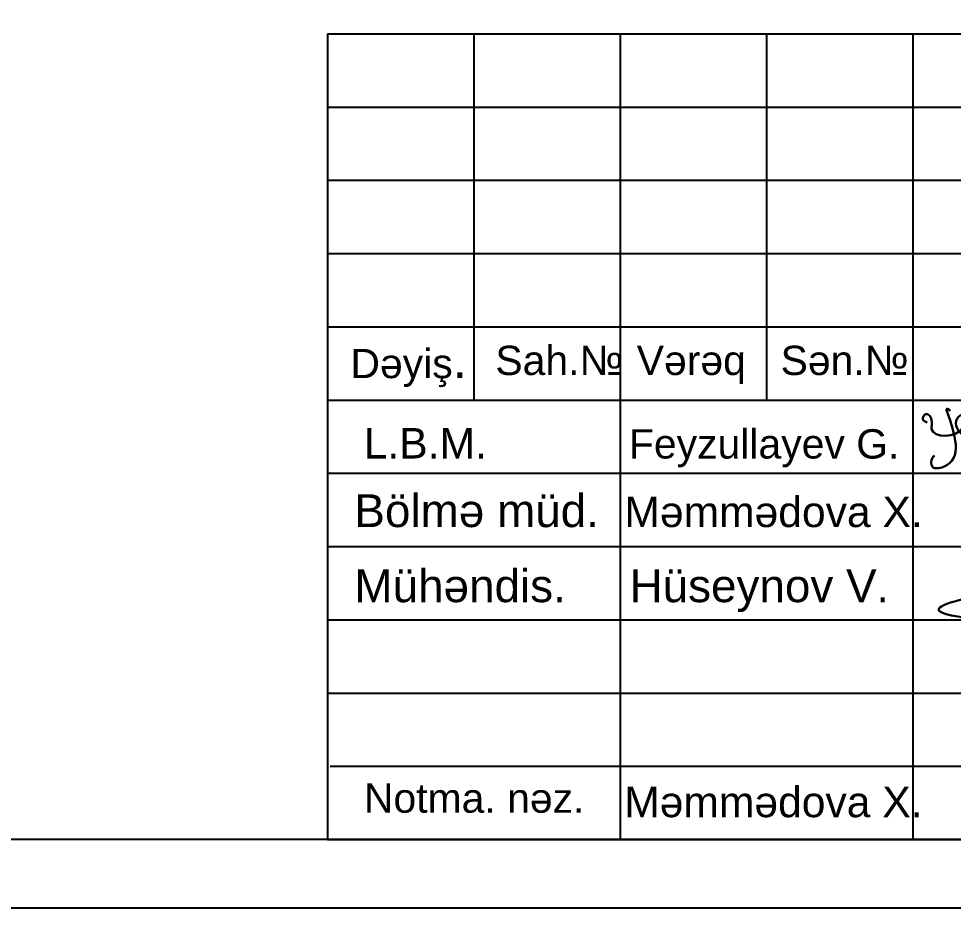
# Model space of a CAD drawing. Header units: millimetres. Extents: x 42452 to 2852333, y -419346 to 834876.
# Drawn here: x 2630240 to 2643772, y 629850 to 642723 of the extents above; entities that cross this region are included whole.
import ezdxf

# ---------------------------------------------------------------- set-up
doc = ezdxf.new("R2010")
doc.units = ezdxf.units.MM
doc.layers.add('c_dv_l x_tti-25_Ном._пера__21_Ном._пера__21', color=7, linetype='Continuous', lineweight=30)
doc.layers.add('перегородка', color=130, linetype='Continuous', lineweight=20)
doc.layers.add('ramka', color=7, linetype='Continuous')
doc.layers.add('размер', color=7, linetype='Continuous')
doc.styles.add('Arial', font='arial.ttf', dxfattribs={"height": 200})

# ---------------------------------------------------------------- blocks, each defined once
blk = doc.blocks.new('55')
at = {"color": 5, "lineweight": 30}
for points, knots in [([(6807568, -690913), (6807734, -690192), (6807904, -689458), (6807900, -689847), (6807900, -689854)], [0, 0, 0, 0, 1128.718966, 1148.710053, 1148.710053, 1148.710053, 1148.710053]), ([(6807301, -690054), (6807380, -689939), (6807723, -689440), (6807293, -690552), (6807199, -690927), (6807191, -690959)], [0, 0, 0, 0, 328.564954, 1432.648132, 1536.641492, 1536.641492, 1536.641492, 1536.641492]), ([(6807716, -690698), (6807705, -690775), (6807675, -691004), (6808017, -690413), (6807740, -691044), (6808200, -690308), (6807872, -691036), (6808390, -690235), (6808050, -691132), (6808747, -689639), (6808148, -691347), (6809105, -689320), (6808364, -690768), (6808709, -690576), (6808805, -690524)], [0, 0, 0, 0, 159.15263, 467.604708, 669.340869, 1011.806253, 1243.637014, 1628.4018, 1881.82877, 2512.198919, 3044.065726, 3849.863763, 4495.087992, 4740.981721, 4740.981721, 4740.981721, 4740.981721]), ([(6808805, -690524), (6808750, -690568), (6808216, -691003), (6805386, -690836), (6807954, -690456), (6809491, -690228)], [0, 0, 0, 0, 215.465341, 2087.683537, 4876.118481, 4876.118481, 4876.118481, 4876.118481]), ([(6807358, -690408), (6807470, -690386), (6807596, -690361), (6807720, -690330), (6807732, -690327)], [0, 0, 0, 0, 344.502291, 383.366548, 383.366548, 383.366548, 383.366548])]:
    blk.add_open_spline(points, degree=3, knots=knots, dxfattribs=at)
blk = doc.blocks.new('20')
at = {"color": 7, "lineweight": 25}
for p, q in [((15101136.6, -7396449.5), (15122447.8, -7396449.5)), ((15101136.6, -7396449.5), (15101136.6, -7402785.2)), ((15101136.6, -7402785.2), (15122447.8, -7402785.2))]:
    blk.add_line(p, q, dxfattribs=at)
at = {"layer": 'перегородка', "color": 5, "lineweight": 30}
for points, knots in [([(15105854, -7399506.1), (15105838.5, -7399499.9), (15105805.4, -7399486.6), (15105847.1, -7399413), (15105905.2, -7399490.9), (15105848.5, -7399622.7), (15106152.8, -7399642.7), (15106162.4, -7399418.6), (15106042.1, -7399495.5), (15106142.8, -7399660.4), (15106309.6, -7399602.7), (15106339.9, -7399509.6), (15106359.4, -7399413.2), (15106121.6, -7399447.6), (15106203.5, -7399646.1), (15106272.9, -7399814.5)], [0, 0, 0, 0, 42.223389, 90.051656, 154.549451, 226.6152, 476.644161, 571.28472, 627.013932, 778.672239, 938.454199, 1025.570794, 1091.558705, 1160.21584, 1544.16015, 1544.16015, 1544.16015, 1544.16015]), ([(15106007, -7399408.9), (15106073, -7399600.3), (15106151.8, -7399828.7), (15105879.6, -7399880), (15105882.3, -7399793.2), (15105904.5, -7399771.3), (15105910.2, -7399765.8)], [0, 0, 0, 0, 446.334972, 532.702513, 603.278674, 627.196902, 627.196902, 627.196902, 627.196902]), ([(15106007, -7399408.9), (15106006.4, -7399405.4), (15106004.7, -7399394.6), (15106027.5, -7399402.1), (15106031.5, -7399412), (15106033.3, -7399416.4)], [0, 0, 0, 0, 8.821018, 27.345406, 42.243095, 42.243095, 42.243095, 42.243095])]:
    blk.add_open_spline(points, degree=3, knots=knots, dxfattribs=at)
at = {"layer": 'размер', "color": 7, "lineweight": 25}
for p, q in [((15102288.6, -7399329.4), (15102288.6, -7396449.5)), ((15103440.5, -7402785.2), (15103440.5, -7396449.5)), ((15104592.5, -7399329.4), (15104592.5, -7396449.5)), ((15105744.4, -7402785.2), (15105744.4, -7396449.5)), ((15101136.6, -7397025.4), (15108624.3, -7397025.4)), ((15101136.6, -7397601.4), (15122447.8, -7397601.4)), ((15101136.6, -7398177.4), (15108624.3, -7398177.4)), ((15101136.6, -7398753.4), (15108624.3, -7398753.4)), ((15101136.6, -7399329.4), (15122447.8, -7399329.4)), ((15101136.6, -7399905.3), (15108624.3, -7399905.3)), ((15101136.6, -7400481.3), (15108624.3, -7400481.3)), ((15101136.6, -7401057.3), (15122447.8, -7401057.3)), ((15101136.6, -7401633.3), (15108624.3, -7401633.3)), ((15101155.8, -7402209.3), (15108624.3, -7402209.3))]:
    blk.add_line(p, q, dxfattribs=at)
at = {"color": 1, "lineweight": 25, "xscale": 0.5720132259566115, "yscale": 0.5720132259566115, "zscale": 0.5720132259566115}
blk.add_blockref('55', (11212411.5, -7005839), dxfattribs=at)
at = {"color": 7, "width": 5812.238, "attachment_point": 4, "style": 'Arial'}
for s, insert, char_height in [('{\\fArial|b0|i0|c238|p34;Bölmə müd.} {\\fArial|b0|i0|c238|p34; \\fArial|b0|i0|c204|p34;\\H0.92962x;Məmmədova\\fArial|b0|i0|c238|p34; X.}', (15101347, -7400201.1), 258.1701), ('{\\fArial|b0|i0|c238|p34;Mühəndis.     Hüseynov V\\H0.92962x;.}', (15101347, -7400828.7), 258.17)]:
    blk.add_mtext(s, dxfattribs=dict(at, insert=insert, char_height=char_height))
at = {"layer": 'ramka', "color": 7, "lineweight": 25, "ltscale": 0.4, "attachment_point": 1, "style": 'Arial'}
for s, insert, char_height, width in [('  {\\H1.0417x;L.B.M.            \\fArial|b0|i0|c204|p38;\\H0.95997x;\\C256;Feyzullayev \\fArial|b0|i0|c0|p38;G\\fArial|b0|i0|c204|p38;.}', (15101241.8, -7399549.3), 230.3919, 6041.466), ('Notma. nəz.', (15101422, -7402344.3), 230.392, 2251.064), ('{\\H0.92962x;Məmmədova\\fArial|b0|i0|c238|p34; X.}', (15103469.9, -7402369.8), 258.17, 2820.284)]:
    blk.add_mtext(s, dxfattribs=dict(at, insert=insert, char_height=char_height, width=width))
at = {"layer": 'перегородка', "color": 7, "lineweight": 25, "char_height": 287.99, "attachment_point": 1, "style": 'Arial'}
for s, insert in [('\\H0.8x;Dəyiş\\H1.25x;.', (15101315.9, -7398869.3)), ('\\H0.8x;Sah.№', (15102456.2, -7398902.2)), ('\\H0.8x;Vərəq', (15103568.4, -7398902.2)), ('\\H0.8x;Sən.№', (15104700.4, -7398902.2))]:
    blk.add_mtext(s, dxfattribs=dict(at, insert=insert))

msp = doc.modelspace()

# ---------------------------------------------------------------- linework, layer by layer
at = {"layer": 'c_dv_l x_tti-25_Ном._пера__21_Ном._пера__21', "linetype": 'Continuous', "lineweight": 25, "flags": 128}
for points in [[(2591320.97086, 688972.29486), (2674928.52286, 688972.29486), (2674928.52286, 629849.81166), (2591320.97086, 629849.81166)], [(2595302.28286, 687976.96686), (2673933.19486, 687976.96686), (2673933.19486, 630845.13966), (2595302.28286, 630845.13966)]]:
    msp.add_lwpolyline(points, close=True, dxfattribs=at)

# ---------------------------------------------------------------- block references
at = {"lineweight": 40, "xscale": 1.840176342234347, "yscale": 1.840176342234347, "zscale": 1.840176342234347}
msp.add_blockref('20', (-25154041.07, 14253275.40704), dxfattribs=at)

doc.saveas('drawing.dxf')
